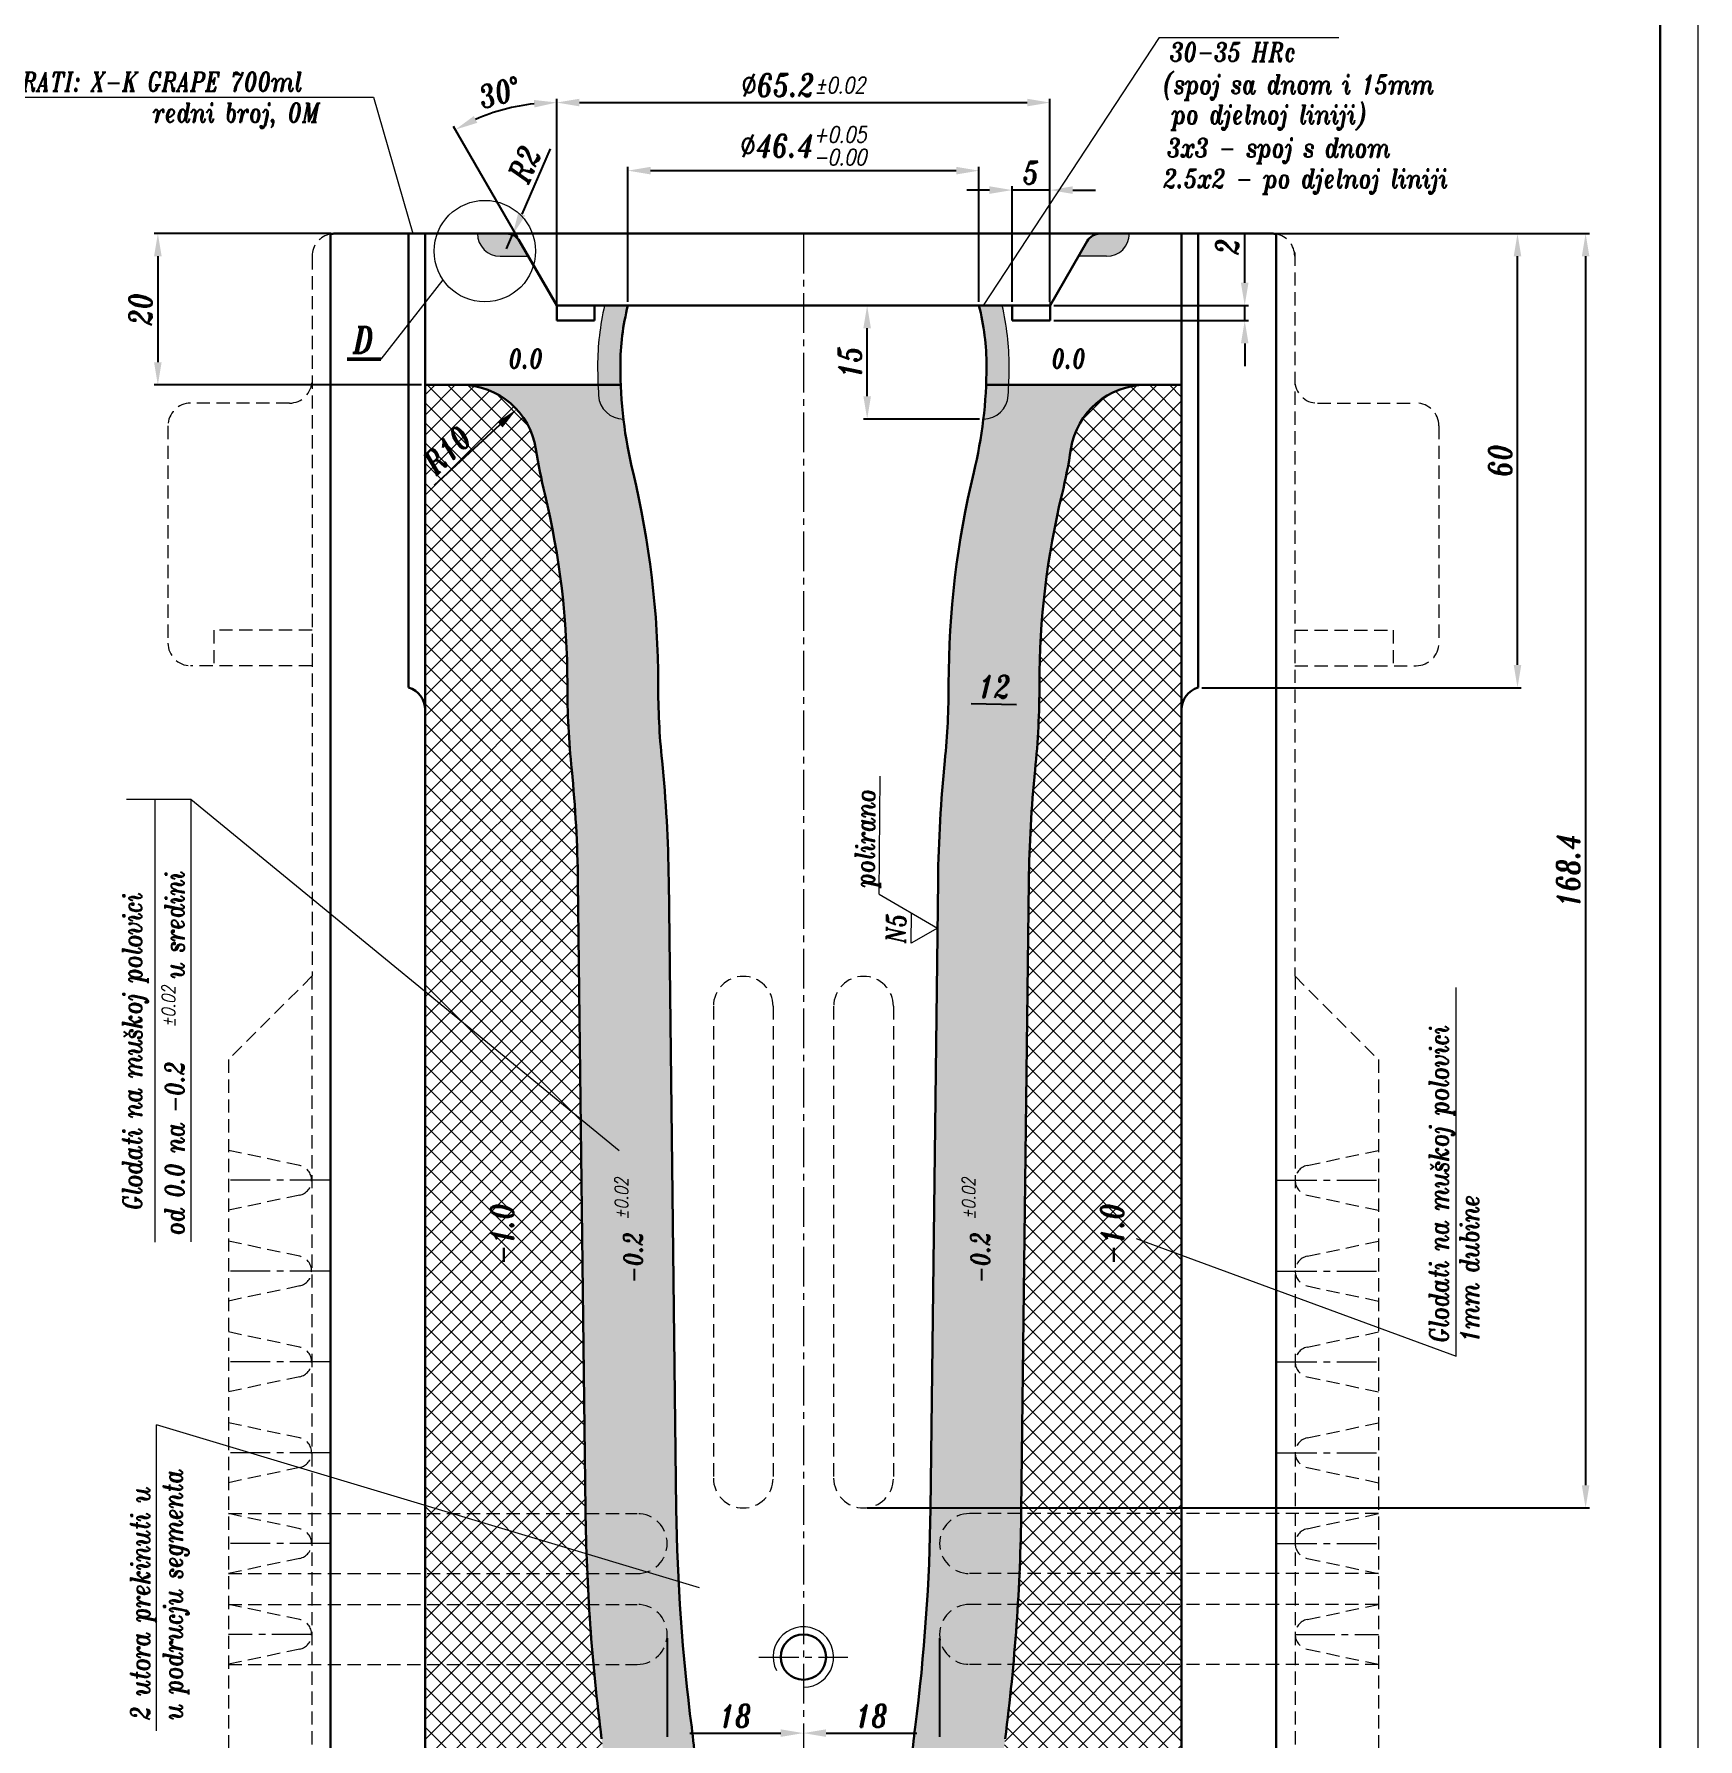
# Model space of a CAD drawing. Extents: x 39 to 1296, y 12 to 613.
# Drawn here: x 659.5 to 879.4, y 186.2 to 411.5 of the extents above; entities that cross this region are included whole.
import ezdxf

# ---------------------------------------------------------------- set-up
doc = ezdxf.new("R2010")
doc.units = 0
doc.header["$LTSCALE"] = 7
doc.header["$MEASUREMENT"] = 0
doc.linetypes.add('CENTER2', pattern=[1.125, 0.75, -0.125, 0.125, -0.125])
doc.linetypes.add('HIDDEN', pattern=[0.375, 0.25, -0.125])
doc.layers.get('0').update_dxf_attribs({"linetype": 'CONTINUOUS', "lineweight": 15})
for name, color, linetype, lineweight in [('1', 1, 'CENTER2', 15), ('2', 2, 'HIDDEN', 15), ('3', 3, 'CONTINUOUS', 30), ('4', 5, 'CONTINUOUS', 50), ('8', 251, 'CONTINUOUS', 15)]:
    doc.layers.add(name, color=color, linetype=linetype, lineweight=lineweight)
doc.styles.add('ITALICT', font='ITALICT.shx', dxfattribs={"width": 0.8, "height": 3})
doc.dimstyles.get("Standard").update_dxf_attribs({"dimtxt": 3, "dimasz": 3, "dimexe": 0.5, "dimexo": 0.5, "dimgap": 0.8, "dimtad": 1, "dimdsep": 46, "dimtxsty": 'ITALICT', "dimcen": 0.09, "dimazin": 2, "dimtfac": 1, "dimtmove": 0, "dimatfit": 3, "dimfxl": 1, "dimtolj": 1, "dimtzin": 0, "dimarcsym": 0})

# ---------------------------------------------------------------- blocks, each defined once
blk = doc.blocks.new('*D9')
at = {"color": 0, "lineweight": -2, "transparency": 16777216}
for p, q in [((728.56, 376.12), (728.56, 402.94)), ((731.56, 402.44), (790.76, 402.44)), ((793.76, 376.12), (793.76, 402.94))]:
    blk.add_line(p, q, dxfattribs=at)
at = {"color": 0, "transparency": 16777216}
for points in [[(731.56, 402.94), (731.56, 401.94), (728.56, 402.44)], [(790.76, 402.94), (790.76, 401.94), (793.76, 402.44)]]:
    blk.add_solid(points, dxfattribs=at)
at = {"color": 0, "transparency": 16777216, "insert": (761.16, 404.74), "char_height": 3, "attachment_point": 5, "style": 'ITALICT'}
blk.add_mtext('\\A1;%%c65.2{}{\\H0.71x;\\C3;%%p0.02}', dxfattribs=at)
blk = doc.blocks.new('*D28')
at = {"color": 0, "lineweight": -2, "transparency": 16777216}
for p, q in [((743.16, 199.52), (743.16, 186.47)), ((746.16, 186.97), (758.16, 186.97))]:
    blk.add_line(p, q, dxfattribs=at)
at = {"color": 0, "transparency": 16777216}
for points in [[(746.16, 187.47), (746.16, 186.47), (743.16, 186.97)], [(758.16, 187.47), (758.16, 186.47), (761.16, 186.97)]]:
    blk.add_solid(points, dxfattribs=at)
at = {"color": 0, "transparency": 16777216, "insert": (752.16, 189.27), "char_height": 3, "attachment_point": 5, "style": 'ITALICT'}
blk.add_mtext('\\A1;18', dxfattribs=at)
blk = doc.blocks.new('*D29')
at = {"color": 0, "lineweight": -2, "transparency": 16777216}
for p, q in [((779.16, 199.52), (779.16, 186.47)), ((764.16, 186.97), (776.16, 186.97))]:
    blk.add_line(p, q, dxfattribs=at)
at = {"color": 0, "transparency": 16777216}
for points in [[(764.16, 187.47), (764.16, 186.47), (761.16, 186.97)], [(776.16, 187.47), (776.16, 186.47), (779.16, 186.97)]]:
    blk.add_solid(points, dxfattribs=at)
at = {"color": 0, "transparency": 16777216, "insert": (770.16, 189.27), "char_height": 3, "attachment_point": 5, "style": 'ITALICT'}
blk.add_mtext('\\A1;18', dxfattribs=at)
blk = doc.blocks.new('*D30')
at = {"color": 0, "lineweight": -2, "transparency": 16777216}
for p, q in [((823.61, 385.12), (856.06, 385.12)), ((855.56, 328.12), (855.56, 382.12)), ((813.85, 325.12), (856.06, 325.12))]:
    blk.add_line(p, q, dxfattribs=at)
at = {"color": 0, "transparency": 16777216}
for points in [[(855.06, 382.12), (856.06, 382.12), (855.56, 385.12)], [(855.06, 328.12), (856.06, 328.12), (855.56, 325.12)]]:
    blk.add_solid(points, dxfattribs=at)
at = {"color": 0, "transparency": 16777216, "insert": (853.26, 355.12), "char_height": 3, "attachment_point": 5, "rotation": 90, "style": 'ITALICT'}
blk.add_mtext('\\A1;60', dxfattribs=at)
blk = doc.blocks.new('*D33')
at = {"color": 0, "lineweight": -2, "transparency": 16777216}
for p, q in [((823.61, 385.12), (865.06, 385.12)), ((864.56, 382.12), (864.56, 219.72)), ((769.61, 216.72), (865.06, 216.72))]:
    blk.add_line(p, q, dxfattribs=at)
at = {"color": 0, "transparency": 16777216}
for points in [[(864.06, 382.12), (865.06, 382.12), (864.56, 385.12)], [(864.06, 219.72), (865.06, 219.72), (864.56, 216.72)]]:
    blk.add_solid(points, dxfattribs=at)
at = {"color": 0, "transparency": 16777216, "insert": (862.26, 300.92), "char_height": 3, "attachment_point": 5, "rotation": 90, "style": 'ITALICT'}
blk.add_mtext('\\A1;168.4', dxfattribs=at)
blk = doc.blocks.new('*D34')
at = {"color": 0, "lineweight": -2, "transparency": 16777216}
for p, q in [((698.71, 385.12), (675.33, 385.12)), ((675.83, 382.12), (675.83, 368.12)), ((710.66, 365.12), (675.33, 365.12))]:
    blk.add_line(p, q, dxfattribs=at)
at = {"color": 0, "transparency": 16777216}
for points in [[(675.33, 382.12), (676.33, 382.12), (675.83, 385.12)], [(675.33, 368.12), (676.33, 368.12), (675.83, 365.12)]]:
    blk.add_solid(points, dxfattribs=at)
at = {"color": 0, "transparency": 16777216, "insert": (673.53, 375.12), "char_height": 3, "attachment_point": 5, "rotation": 90, "style": 'ITALICT'}
blk.add_mtext('\\A1;20', dxfattribs=at)
blk = doc.blocks.new('*D47')
at = {"color": 0, "lineweight": -2, "transparency": 16777216}
for p, q in [((737.96, 376.12), (737.96, 393.94)), ((740.96, 393.44), (781.36, 393.44)), ((784.36, 376.12), (784.36, 393.94))]:
    blk.add_line(p, q, dxfattribs=at)
at = {"color": 0, "transparency": 16777216}
for points in [[(740.96, 393.94), (740.96, 392.94), (737.96, 393.44)], [(781.36, 393.94), (781.36, 392.94), (784.36, 393.44)]]:
    blk.add_solid(points, dxfattribs=at)
at = {"color": 0, "transparency": 16777216, "insert": (761.16, 396.72), "char_height": 3, "attachment_point": 5, "style": 'ITALICT'}
blk.add_mtext('\\A1;%%c46.4{}{\\H0.71x;\\C3;\\S+0.05^ -0.00;}', dxfattribs=at)
blk = doc.blocks.new('*D48')
at = {"color": 0, "lineweight": -2, "transparency": 16777216}
for p, q in [((727.7, 396.31), (723.93, 387.7)), ((721.92, 383.12), (722.73, 384.95))]:
    blk.add_line(p, q, dxfattribs=at)
at = {"color": 0, "transparency": 16777216}
blk.add_solid([(723.47, 387.9), (724.39, 387.5), (722.73, 384.95)], dxfattribs=at)
at = {"color": 0, "transparency": 16777216, "insert": (724.31, 394.3), "char_height": 3, "attachment_point": 5, "rotation": 66.3525, "style": 'ITALICT'}
blk.add_mtext('\\A1;R2', dxfattribs=at)
blk = doc.blocks.new('*D81')
at = {"color": 0, "lineweight": -2, "transparency": 16777216}
for p, q in [((728.56, 376.62), (728.56, 402.95)), ((723.41, 384.55), (714.9, 399.29))]:
    blk.add_line(p, q, dxfattribs=at)
blk.add_arc((728.56, 375.62), 26.83, 96.4093, 113.5907, dxfattribs=at)
at = {"color": 0, "transparency": 16777216}
for points in [[(725.54, 402.78), (725.6, 401.79), (728.56, 402.45)], [(718.05, 399.76), (717.6, 400.66), (715.15, 398.86)]]:
    blk.add_solid(points, dxfattribs=at)
at = {"color": 0, "transparency": 16777216, "insert": (721.02, 403.76), "char_height": 3, "attachment_point": 5, "rotation": 15, "style": 'ITALICT'}
blk.add_mtext('\\A1;30°', dxfattribs=at)
blk = doc.blocks.new('*D92')
at = {"color": 0, "lineweight": -2, "transparency": 16777216}
for p, q in [((769.59, 363.62), (769.59, 372.62)), ((784.45, 360.62), (769.09, 360.62))]:
    blk.add_line(p, q, dxfattribs=at)
at = {"color": 0, "transparency": 16777216}
for points in [[(769.09, 372.62), (770.09, 372.62), (769.59, 375.62)], [(769.09, 363.62), (770.09, 363.62), (769.59, 360.62)]]:
    blk.add_solid(points, dxfattribs=at)
at = {"color": 0, "transparency": 16777216, "insert": (767.29, 368.12), "char_height": 3, "attachment_point": 5, "rotation": 90, "style": 'ITALICT'}
blk.add_mtext('\\A1;15', dxfattribs=at)
blk = doc.blocks.new('*D97')
at = {"color": 0, "lineweight": -2, "transparency": 16777216}
for p, q in [((819.5, 378.62), (819.5, 385.16)), ((794.26, 375.62), (820, 375.62)), ((819.5, 373.62), (819.5, 375.62)), ((794.26, 373.62), (820, 373.62)), ((819.5, 370.62), (819.5, 367.62))]:
    blk.add_line(p, q, dxfattribs=at)
at = {"color": 0, "transparency": 16777216}
for points in [[(819, 378.62), (820, 378.62), (819.5, 375.62)], [(819, 370.62), (820, 370.62), (819.5, 373.62)]]:
    blk.add_solid(points, dxfattribs=at)
at = {"color": 0, "transparency": 16777216, "insert": (817.2, 383.39), "char_height": 3, "attachment_point": 5, "rotation": 90, "style": 'ITALICT'}
blk.add_mtext('\\A1;2', dxfattribs=at)
blk = doc.blocks.new('*D96')
at = {"color": 0, "lineweight": -2, "transparency": 16777216}
for p, q in [((785.76, 390.87), (782.76, 390.87)), ((788.76, 376.12), (788.76, 391.37)), ((793.76, 390.87), (788.76, 390.87)), ((793.76, 376.12), (793.76, 391.37)), ((796.76, 390.87), (799.76, 390.87))]:
    blk.add_line(p, q, dxfattribs=at)
at = {"color": 0, "transparency": 16777216}
for points in [[(785.76, 391.37), (785.76, 390.37), (788.76, 390.87)], [(796.76, 391.37), (796.76, 390.37), (793.76, 390.87)]]:
    blk.add_solid(points, dxfattribs=at)
at = {"color": 0, "transparency": 16777216, "insert": (791.26, 393.17), "char_height": 3, "attachment_point": 5, "style": 'ITALICT'}
blk.add_mtext('\\A1;5', dxfattribs=at)
blk = doc.blocks.new('*D119')
at = {"color": 0, "lineweight": -2, "transparency": 16777216}
blk.add_line((712.4, 351.86), (721.06, 359.88), dxfattribs=at)
at = {"color": 0, "transparency": 16777216}
blk.add_solid([(720.72, 360.24), (721.4, 359.51), (723.26, 361.91)], dxfattribs=at)
at = {"color": 0, "transparency": 16777216, "insert": (714.07, 356.54), "char_height": 3, "attachment_point": 5, "rotation": 42.7861, "style": 'ITALICT'}
blk.add_mtext('\\A1;R10', dxfattribs=at)
blk = doc.blocks.new('*D127')
at = {"color": 0, "lineweight": -2, "transparency": 16777216}
blk.add_line((783.33, 323.04), (789.33, 322.9), dxfattribs=at)
at = {"color": 0, "transparency": 16777216}
for points in [[(783.34, 323.54), (783.32, 322.55), (780.33, 323.12)], [(789.34, 323.4), (789.32, 322.4), (792.33, 322.82)]]:
    blk.add_solid(points, dxfattribs=at)
at = {"color": 0, "transparency": 16777216, "insert": (786.39, 325.27), "char_height": 3, "attachment_point": 5, "rotation": 358.587, "style": 'ITALICT'}
blk.add_mtext('\\A1;12', dxfattribs=at)

msp = doc.modelspace()

# ---------------------------------------------------------------- hatches: boundary and pattern name
h = msp.add_hatch(color=256)
h.dxf.hatch_style = 1
h.paths.add_polyline_path([(804.2491, 385.121), (800.4038, 385.121, 0.26794919), (798.6717, 384.121), (797.517, 382.121), (801.2491, 382.121, 0.41421356)])
h.paths.add_polyline_path([(723.6568, 384.121, 0.26794919), (721.9247, 385.121), (718.0794, 385.121, 0.41421356), (721.0794, 382.121), (724.8115, 382.121)])
h = msp.add_hatch(color=256)
h.dxf.hatch_style = 1
h.paths.add_polyline_path([(737.9642, 375.621), (734.8774, 375.621, 0.05688735), (733.9642, 367.621, 0.00992357), (734.0139, 365.121), (737.0163, 365.121, -0.01042006), (736.9642, 367.621, -0.06225775)])
h.paths.add_polyline_path([(737.0163, 365.121), (734.0139, 365.121, 0.00560198), (734.0857, 363.7112, 0.39613954), (737.374, 360.621, -0.01881578)])
h.paths.add_polyline_path([(787.4511, 375.621), (784.3642, 375.621, -0.06225775), (785.3642, 367.621, -0.01042006), (785.3121, 365.121), (788.3146, 365.121, 0.00992357), (788.3642, 367.621, 0.05688735)])
h.paths.add_polyline_path([(788.2428, 363.7112, 0.00560198), (788.3146, 365.121), (785.3121, 365.121, -0.01881578), (784.9545, 360.621, 0.39613954)])
at = {"layer": '8'}
h = msp.add_hatch(dxfattribs=at)
h.set_pattern_fill('ANSI37', color=256, scale=15)
h.paths.add_polyline_path([(731.3651, 299.4765, 0.02205297), (730.5339, 314.2655, -0.02506655), (729.9642, 325.621, 0.05931439), (726.9765, 350.7177, -0.02098914), (725.8057, 356.6454, 0.37006849), (715.9226, 365.121), (711.1642, 365.121), (711.1642, 143.221), (725.9731, 143.221, 0.42385828), (735.9677, 153.5491), (735.1707, 177.8273, 0.02389428), (734.4939, 186.206, -0.02909016), (732.3651, 216.4765)])
h.paths.add_polyline_path([(811.1642, 365.121), (806.4059, 365.121, 0.37006849), (796.5228, 356.6454, -0.02098914), (795.3519, 350.7177, 0.05931439), (792.3642, 325.621, -0.02506655), (791.7946, 314.2655, 0.02205297), (790.9634, 299.4765), (789.9634, 216.4765, -0.02909016), (787.8345, 186.206, 0.02389428), (787.1578, 177.8273), (786.3608, 153.5491, 0.42385828), (796.3554, 143.221), (811.1642, 143.221)])
h.paths.add_polyline_path([(723.5862, 248.3341), (723.5862, 258.0627), (719.0862, 258.0627), (719.0862, 248.3341)], flags=24)
h.paths.add_polyline_path([(804.2179, 248.3341), (804.2179, 258.0627), (799.7179, 258.0627), (799.7179, 248.3341)], flags=24)
h.paths.add_polyline_path([(712.4026, 351.9312), (718.7875, 357.8408), (715.7308, 361.1433), (709.3459, 355.2338)], flags=9)
h.paths.add_polyline_path([(721.907, 155.677), (729.4009, 151.2576), (731.6868, 155.1338), (724.1929, 159.5532)], flags=24)
h = msp.add_hatch(dxfattribs=at)
h.set_pattern_fill('DOTS', color=256, scale=15)
h.paths.add_polyline_path([(787.1578, 177.8273, -0.02389428), (787.8345, 186.206, 0.02909016), (789.9634, 216.4765), (790.9634, 299.4765, -0.02205297), (791.7946, 314.2655, 0.02506655), (792.3642, 325.621, -0.05931439), (795.3519, 350.7177, 0.02098914), (796.5228, 356.6454, -0.37006849), (806.4059, 365.121), (785.3121, 365.121, -0.04886413), (783.6873, 353.535, 0.05931439), (780.3642, 325.621, -0.02506655), (779.8548, 315.4664, 0.02205297), (778.9642, 299.621), (777.9642, 216.621, -0.02909016), (775.9333, 187.7423, 0.02389428), (775.1642, 178.221), (774.0152, 143.221), (796.3554, 143.221, -0.42385828), (786.3608, 153.5491)])
h.paths.add_polyline_path([(746.3952, 187.7423, -0.02909016), (744.3642, 216.621), (743.3642, 299.621, 0.02205297), (742.4736, 315.4664, -0.02506655), (741.9642, 325.621, 0.05931439), (738.6411, 353.535, -0.04886413), (737.0163, 365.121), (715.9226, 365.121, -0.37006849), (725.8057, 356.6454, 0.02098914), (726.9765, 350.7177, -0.05931439), (729.9642, 325.621, 0.02506655), (730.5339, 314.2655, -0.02205297), (731.3651, 299.4765), (732.3651, 216.4765, 0.02909016), (734.4939, 186.206, -0.02389428), (735.1707, 177.8273), (735.9677, 153.5491, -0.42385828), (725.9731, 143.221), (748.3132, 143.221), (747.1642, 178.221, 0.02389428)])
h.paths.add_polyline_path([(738.4311, 254.9095), (738.4311, 262.2512), (735.8061, 262.2512), (735.8061, 254.9095)], flags=24)
h.paths.add_polyline_path([(740.5334, 246.0148), (740.5334, 254.122), (736.7834, 254.122), (736.7834, 246.0148)], flags=24)
h.paths.add_polyline_path([(786.4265, 246.0148), (786.4265, 254.122), (782.6765, 254.122), (782.6765, 246.0148)], flags=24)
h.paths.add_polyline_path([(784.3241, 254.9095), (784.3241, 262.2512), (781.6991, 262.2512), (781.6991, 254.9095)], flags=24)
h.paths.add_polyline_path([(783.755, 323.0845), (788.9106, 322.9573), (789.0215, 327.4559), (783.866, 327.5831)], flags=24)

# ---------------------------------------------------------------- linework, layer by layer
for p, q in [((879.4079, 612.9628), (879.4079, 12.3608)), ((808.2035, 411.0433), (784.9414, 375.621)), ((808.2035, 411.0433), (831.9243, 411.0433)), ((642.7146, 403.1335), (704.3573, 403.1335)), ((704.3573, 403.1335), (709.5363, 385.121)), ((721.0794, 382.121), (724.8115, 382.121)), ((801.2491, 382.121), (797.517, 382.121)), ((713.5145, 379.0216), (705.3239, 368.5103)), ((728.5642, 376.121), (728.5642, 375.621)), ((793.7642, 375.621), (793.7642, 376.121)), ((771.1982, 297.836), (771.3079, 313.4127)), ((671.671, 310.3956), (680.199, 310.3956)), ((675.4528, 251.8317), (675.4528, 310.3956)), ((680.199, 310.3956), (680.199, 251.8744)), ((680.199, 310.3956), (736.8299, 263.9536)), ((771.1982, 297.836), (778.8884, 293.3236)), ((775.4041, 291.3446), (775.4324, 295.3515)), ((778.8884, 293.3236), (775.4041, 291.3446)), ((847.4647, 236.7748), (847.4647, 285.5093)), ((805.1729, 252.3139), (847.4647, 236.7748)), ((675.6378, 187.289), (675.6378, 227.6875)), ((747.4463, 206.1532), (675.6378, 227.6875))]:
    msp.add_line(p, q)
msp.add_circle((719.0536, 382.8063), 6.7086)
for centre, radius, start, end in [((721.0794, 385.121), 3, 180, 270), ((801.2491, 385.121), 3, 270, 0), ((769.4642, 367.621), 35.5, 166.976415, 180), ((752.8642, 367.621), 35.5, 0, 13.023585), ((796.9642, 367.621), 63, 180, 183.558104), ((725.3642, 367.621), 63, 356.441896, 0), ((737.374, 363.9157), 3.2946, 183.558104, 270.000011), ((784.9545, 363.9157), 3.2946, 269.999989, 356.441896), ((761.1642, 197.021), 4, 270, 206.70514)]:
    msp.add_arc(centre, radius, start, end)
at = {"layer": '1'}
for p, q in [((761.1642, 385.121), (761.1642, 118.221)), ((698.542, 260.021), (685.1642, 260.021)), ((823.7865, 260.021), (837.1642, 260.021)), ((698.542, 248.021), (685.1642, 248.021)), ((823.7865, 248.021), (837.1642, 248.021)), ((698.542, 236.021), (685.1642, 236.021)), ((823.7865, 236.021), (837.1642, 236.021)), ((698.542, 224.021), (685.1642, 224.021)), ((823.7865, 224.021), (837.1642, 224.021)), ((698.542, 212.021), (685.1642, 212.021)), ((823.7865, 212.021), (837.1642, 212.021)), ((696.1642, 200.021), (685.1642, 200.021)), ((826.1642, 200.021), (837.1642, 200.021)), ((755.289, 197.021), (767.056, 197.021))]:
    msp.add_line(p, q, dxfattribs=at)
at = {"layer": '2'}
for p, q in [((696.2142, 382.121), (696.2142, 287.021)), ((826.1142, 382.621), (826.1142, 287.021)), ((693.2142, 362.721), (680.1642, 362.721)), ((829.1142, 362.721), (842.1642, 362.721)), ((677.1642, 359.721), (677.1642, 331.021)), ((845.1642, 359.721), (845.1642, 331.021)), ((696.2142, 332.721), (683.2142, 332.721)), ((683.2142, 332.721), (683.2142, 328.021)), ((826.1142, 332.721), (839.1142, 332.721)), ((839.1142, 332.721), (839.1142, 328.021)), ((696.2142, 328.021), (680.1642, 328.021)), ((826.1142, 328.021), (842.1642, 328.021)), ((696.2142, 287.021), (685.1642, 275.971)), ((696.1642, 286.971), (696.1642, 155.771)), ((826.1142, 287.021), (837.1642, 275.971)), ((826.1642, 286.971), (826.1642, 155.771)), ((749.2642, 283.021), (749.2642, 220.671)), ((757.1642, 283.021), (757.1642, 220.671)), ((765.1642, 283.021), (765.1642, 220.671)), ((773.0642, 283.021), (773.0642, 220.671)), ((685.1642, 275.971), (685.1642, 121.221)), ((837.1642, 275.971), (837.1642, 121.221)), ((694.5801, 261.9773), (685.1642, 263.9787)), ((827.7484, 261.9773), (837.1642, 263.9787)), ((694.5801, 258.0647), (685.1642, 256.0633)), ((827.7484, 258.0647), (837.1642, 256.0633)), ((694.5801, 249.9773), (685.1642, 251.9787)), ((827.7484, 249.9773), (837.1642, 251.9787)), ((694.5801, 246.0647), (685.1642, 244.0633)), ((827.7484, 246.0647), (837.1642, 244.0633)), ((694.5801, 237.9773), (685.1642, 239.9787)), ((827.7484, 237.9773), (837.1642, 239.9787)), ((694.5801, 234.0647), (685.1642, 232.0633)), ((827.7484, 234.0647), (837.1642, 232.0633)), ((694.5801, 225.9773), (685.1642, 227.9787)), ((827.7484, 225.9773), (837.1642, 227.9787)), ((694.5801, 222.0647), (685.1642, 220.0633)), ((827.7484, 222.0647), (837.1642, 220.0633)), ((694.5801, 213.9773), (685.1642, 215.9787)), ((685.1642, 215.9787), (739.2012, 215.9787)), ((837.1642, 215.9787), (783.1272, 215.9787)), ((827.7484, 213.9773), (837.1642, 215.9787)), ((694.5801, 210.0647), (685.1642, 208.0633)), ((827.7484, 210.0647), (837.1642, 208.0633)), ((685.1642, 208.0527), (739.2012, 208.0527)), ((837.1642, 208.0527), (783.1272, 208.0527)), ((694.5801, 201.9773), (685.1642, 203.9787)), ((685.1642, 203.9787), (739.2012, 203.9787)), ((837.1642, 203.9787), (783.1272, 203.9787)), ((827.7484, 201.9773), (837.1642, 203.9787)), ((694.5801, 198.0647), (685.1642, 196.0633)), ((685.1642, 196.0527), (739.2012, 196.0527)), ((837.1642, 196.0527), (783.1272, 196.0527)), ((827.7484, 198.0647), (837.1642, 196.0633))]:
    msp.add_line(p, q, dxfattribs=at)
for centre, radius, start, end in [((699.2142, 382.121), 3, 100.563978, 180), ((823.1142, 382.121), 3, 0, 79.436022), ((693.2142, 365.721), 3, 270, 0), ((829.1142, 365.721), 3, 180, 270), ((680.1642, 359.721), 3, 90, 180), ((842.1642, 359.721), 3, 0, 90), ((680.1642, 331.021), 3, 180, 270), ((842.1642, 331.021), 3, 270, 0), ((753.2142, 283.021), 3.95, 0, 180), ((769.1142, 283.021), 3.95, 0, 180), ((694.1642, 260.021), 2, 282, 78), ((828.1642, 260.021), 2, 102, 258), ((694.1642, 248.021), 2, 282, 78), ((828.1642, 248.021), 2, 102, 258), ((694.1642, 236.021), 2, 282, 78), ((828.1642, 236.021), 2, 102, 258), ((694.1642, 224.021), 2, 282, 78), ((828.1642, 224.021), 2, 102, 258), ((753.2142, 220.671), 3.95, 180, 0), ((769.1142, 220.671), 3.95, 180, 0), ((739.2012, 212.0157), 3.963, 270, 90), ((783.1272, 212.0157), 3.963, 90, 270), ((694.1642, 212.021), 2, 282, 78), ((828.1642, 212.021), 2, 102, 258), ((739.2012, 200.0157), 3.963, 270, 90), ((783.1272, 200.0157), 3.963, 90, 270), ((694.1642, 200.021), 2, 282, 78), ((828.1642, 200.021), 2, 102, 258)]:
    msp.add_arc(centre, radius, start, end, dxfattribs=at)
at = {"layer": '3'}
for p, q in [((874.4079, 607.9628), (874.4079, 17.3608)), ((698.6642, 385.0702), (698.6642, 118.221)), ((699.2142, 385.121), (761.1642, 385.121)), ((708.9804, 385.121), (708.9804, 325.121)), ((711.1642, 385.121), (711.1642, 118.221)), ((728.5642, 375.621), (723.6568, 384.121)), ((823.1142, 385.121), (761.1642, 385.121)), ((793.7642, 375.621), (798.6717, 384.121)), ((811.1642, 385.121), (811.1642, 118.221)), ((813.3481, 385.121), (813.3481, 325.121)), ((823.6642, 385.0702), (823.6642, 118.221)), ((761.1642, 375.621), (728.5642, 375.621)), ((728.5642, 375.621), (728.5642, 373.621)), ((733.5642, 373.621), (733.5642, 375.621)), ((761.1642, 375.621), (793.7642, 375.621)), ((788.7642, 373.621), (788.7642, 375.621)), ((793.7642, 375.621), (793.7642, 373.621)), ((728.5642, 373.621), (733.5642, 373.621)), ((793.7642, 373.621), (788.7642, 373.621)), ((711.1642, 365.121), (737.0163, 365.121)), ((811.1642, 365.121), (785.3121, 365.121)), ((732.3651, 216.4765), (731.3651, 299.4765)), ((744.3642, 216.621), (743.3642, 299.621)), ((777.9642, 216.621), (778.9642, 299.621)), ((789.9634, 216.4765), (790.9634, 299.4765))]:
    msp.add_line(p, q, dxfattribs=at)
msp.add_circle((761.1642, 197.021), 3, dxfattribs=at)
for centre, radius, start, end in [((699.2142, 382.121), 3, 90, 100.563978), ((721.9247, 383.121), 2, 30, 90), ((800.4038, 383.121), 2, 90, 150), ((823.1142, 382.121), 3, 79.436022, 90), ((769.4642, 367.621), 32.5, 165.749967, 180), ((752.8642, 367.621), 32.5, 0, 14.250033), ((796.9642, 367.621), 60, 180, 193.577949), ((725.3642, 367.621), 60, 346.422051, 0), ((715.9226, 355.121), 10, 8.768298, 90), ((806.4059, 355.121), 10, 90, 171.231702), ((796.9642, 367.621), 72, 188.768298, 193.577949), ((725.3642, 367.621), 72, 346.422051, 351.231702), ((623.0642, 325.621), 118.9, 0, 13.577949), ((899.2642, 325.621), 118.9, 166.422051, 180), ((623.0642, 325.621), 106.9, 0, 13.577949), ((899.2642, 325.621), 106.9, 166.422051, 180), ((708.1642, 322.2342), 3, 0, 74.213144), ((843.4316, 325.621), 113.4673, 180, 185.743627), ((843.4316, 325.621), 101.4673, 180, 185.743627), ((678.8969, 325.621), 101.4673, 354.256373, 0), ((678.8969, 325.621), 113.4673, 354.256373, 0), ((814.1642, 322.2342), 3, 105.786856, 180), ((563.3773, 297.4525), 180, 0.690277, 5.743627), ((958.9512, 297.4525), 180, 174.256373, 179.309723), ((563.3773, 297.4525), 168, 0.690277, 5.743627), ((958.9512, 297.4525), 168, 174.256373, 179.309723), ((993.3528, 219.6209), 261.0066, 180.690277, 187.355372), ((993.3528, 219.6209), 249.0066, 180.690277, 187.355372), ((528.9757, 219.6209), 249.0066, 352.644628, 359.309723), ((528.9757, 219.6209), 261.0066, 352.644628, 359.309723), ((647.2181, 174.94), 100, 1.880247, 7.355372), ((875.1104, 174.94), 100, 172.644628, 178.119753)]:
    msp.add_arc(centre, radius, start, end, dxfattribs=at)
at = {"layer": '4'}
msp.add_line((705.3239, 368.5103), (700.8474, 368.5103), dxfattribs=at)

# ---------------------------------------------------------------- texts
at = {"style": 'ITALICT', "width": 0.8}
for s, height, p in [('30-35 HRc', 2.5, (809.6268, 407.8815)), ('GRAVIRATI: X-K GRAPE 700ml', 2.5, (649.2507, 403.9494)), ('(spoj sa dnom i 15mm', 2.5, (808.7486, 403.6102)), ('redni broj, OM', 2.5, (675.1836, 399.8487)), ('po djelnoj liniji)', 2.5, (809.821, 399.6146)), ('3x3 - spoj s dnom', 2.5, (809.2459, 395.2127)), ('2.5x2 - po djelnoj liniji', 2.5, (808.7427, 391.1544)), ('D', 3.5, (701.591, 369.3243)), ('0.0', 2.5, (722.194, 367.3391)), ('0.0', 2.5, (793.9629, 367.3391))]:
    msp.add_text(s, height=height, dxfattribs=at).set_placement(p)
for s, height, rotation, p in [('polirano', 2.5, 89.596713, (770.5364, 298.7253)), ('od 0.0 na -0.2      u sredini', 2.5, 90, (679.2914, 252.7684)), ('Glodati na muškoj polovici', 2.5, 90, (673.712, 256.1397)), ('N5', 2.5, 89.596713, (774.6615, 291.3444)), (' %%p0.02', 1.75, 90, (678.1116, 279.2573)), ('Glodati na muškoj polovici', 2.5, 90, (846.4197, 238.6171)), (' %%p0.02', 1.75, 90, (737.9936, 253.8804)), (' %%p0.02', 1.75, 90, (783.8866, 253.8804)), ('1mm dubine', 2.5, 90, (850.4674, 238.6171)), ('-1.0', 3, 90, (722.8362, 248.8556)), ('-1.0', 3, 90, (803.4679, 248.8556)), ('-0.2', 2.5, 90, (739.9084, 246.4493)), ('-0.2', 2.5, 90, (785.8015, 246.4493)), ('u podrucju segmenta', 2.5, 90, (679.0902, 188.7123)), ('2 utora prekinuti u', 2.5, 90, (674.7521, 188.7123))]:
    msp.add_text(s, height=height, rotation=rotation, dxfattribs=at).set_placement(p)

# ---------------------------------------------------------------- dimensions: what is measured, and where the dimension line sits
dim = msp.add_angular_dim_2l(base=(723.9049, 402.0457), line1=((728.5642, 376.121), (728.5642, 375.621)), line2=((728.5642, 375.621), (723.6568, 384.121)), dimstyle='Standard')
dim.commit()
dim.dimension.update_dxf_attribs({"geometry": '*D81', "text_midpoint": (721.0242, 403.7607)})
dim = msp.add_linear_dim(base=(793.7642, 402.4384), p1=(728.5642, 375.621), p2=(793.7642, 375.621), text='%%c<>{}{\\H0.71x;\\C3;%%p0.02}', dimstyle='Standard', override={"dimtp": 0.02, "dimtm": 0.02, "dimtdec": 2, "dimtmove": 0, "dimtzin": 0})
dim.commit()
dim.dimension.update_dxf_attribs({"geometry": '*D9', "text_midpoint": (761.1642, 402.4384), "dimtype": 160})
dim = msp.add_linear_dim(base=(784.3642, 393.4384), p1=(737.9642, 375.621), p2=(784.3642, 375.621), text='%%c<>{}{\\H0.71x;\\C3;\\S+0.05^ -0.00;}', dimstyle='Standard', override={"dimtp": 0.05, "dimtm": 0, "dimtdec": 2, "dimtmove": 0, "dimtzin": 0})
dim.commit()
dim.dimension.update_dxf_attribs({"geometry": '*D47', "text_midpoint": (761.1642, 396.7234)})
dim = msp.add_radius_dim(center=(721.9247, 383.121), mpoint=(722.7269, 384.9531), dimstyle='Standard')
dim.commit()
dim.dimension.update_dxf_attribs({"geometry": '*D48', "text_midpoint": (724.3103, 394.3031)})
dim = msp.add_linear_dim(base=(788.7642, 390.8692), p1=(793.7642, 375.621), p2=(788.7642, 375.621), dimstyle='Standard')
dim.commit()
dim.dimension.update_dxf_attribs({"geometry": '*D96', "text_midpoint": (791.2642, 390.8692), "dimtype": 160})
for base, p1, p2, picture, middle in [((675.8311, 365.121), (699.2142, 385.121), (711.1642, 365.121), '*D34', (673.5311, 375.121)), ((769.5854, 375.621), (784.9545, 360.621), (769.5854, 375.621), '*D92', (767.2854, 368.121))]:
    dim = msp.add_linear_dim(base=base, p1=p1, p2=p2, angle=90, dimstyle='Standard')
    dim.commit()
    dim.dimension.update_dxf_attribs({"geometry": picture, "text_midpoint": middle})
for base, p1, p2, picture, middle in [((864.56, 216.721), (823.1142, 385.121), (769.1142, 216.721), '*D33', (864.56, 300.921)), ((819.4956, 373.621), (793.7642, 375.621), (793.7642, 373.621), '*D97', (819.4956, 383.3925))]:
    dim = msp.add_linear_dim(base=base, p1=p1, p2=p2, angle=90, dimstyle='Standard')
    dim.commit()
    dim.dimension.update_dxf_attribs({"geometry": picture, "text_midpoint": middle, "dimtype": 160})
dim = msp.add_linear_dim(base=(855.56, 385.121), p1=(813.3481, 325.121), p2=(823.1142, 385.121), angle=90, dimstyle='Standard', override={"dimtmove": 0})
dim.commit()
dim.dimension.update_dxf_attribs({"geometry": '*D30', "text_midpoint": (853.26, 355.121)})
dim = msp.add_radius_dim(center=(715.9226, 355.121), mpoint=(723.2615, 361.9137), dimstyle='Standard')
dim.commit()
dim.dimension.update_dxf_attribs({"geometry": '*D119', "text_midpoint": (715.629, 354.8493), "dimtype": 164})
dim = msp.add_aligned_dim(p1=(780.3334, 323.1189), p2=(792.3297, 322.823), distance=0, dimstyle='Standard')
dim.commit()
dim.dimension.update_dxf_attribs({"geometry": '*D127', "text_midpoint": (786.3883, 325.2702)})
dim = msp.add_linear_dim(base=(761.1642, 186.9662), p1=(743.1642, 200.0157), p2=(761.1642, 186.9662), dimstyle='Standard')
dim.commit()
dim.dimension.update_dxf_attribs({"geometry": '*D28', "text_midpoint": (752.1642, 189.2662)})
dim = msp.add_linear_dim(base=(779.1642, 186.9662), p1=(761.1642, 186.9662), p2=(779.1642, 200.0157), dimstyle='Standard', override={"dimtmove": 1})
dim.commit()
dim.dimension.update_dxf_attribs({"geometry": '*D29', "text_midpoint": (770.1642, 189.2662)})

doc.saveas('drawing.dxf')
